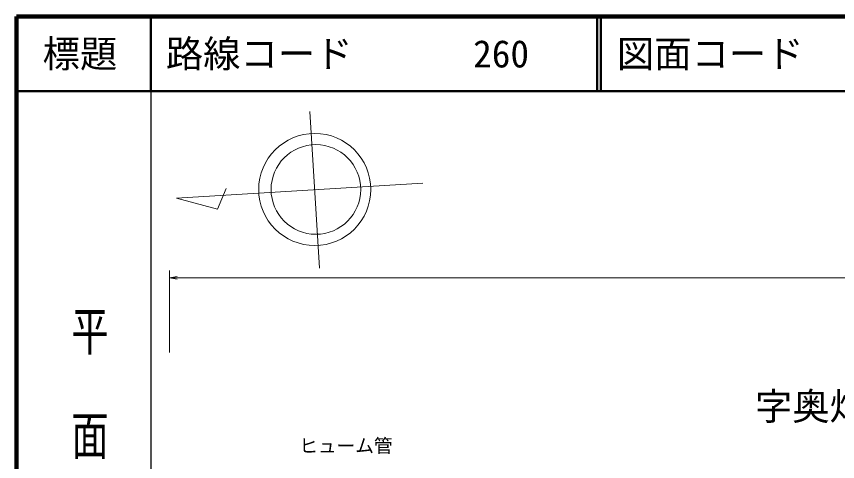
# Model space of a CAD drawing. Units: millimetres at full size, sheet at 1:1000; details may follow other scales. Extents: x 40000 to 680000, y 20000 to 380000.
# Drawn here: x 40000 to 149925, y 320397 to 380000 of the extents above; entities that cross this region are included whole.
import ezdxf
from ezdxf.enums import TextEntityAlignment as Align

# ---------------------------------------------------------------- set-up
doc = ezdxf.new("R2010")
doc.units = ezdxf.units.MM
doc.header["$LTSCALE"] = 1000
for name, color, linetype, lineweight in [('M-BGD', 7, 'Continuous', 13), ('M-BMK-SRVR', 3, 'Continuous', 13), ('M-STR-HTXT', 7, 'Continuous', 13), ('M-TTL', 2, 'Continuous', 140), ('M-TTL-BAND', 7, 'Continuous', 25), ('M-TTL-LINE', 7, 'Continuous', 50)]:
    doc.layers.add(name, color=color, linetype=linetype, lineweight=lineweight)
doc.layers.add('M-BMK-HTXT', color=7, linetype='Continuous')
doc.layers.add('M-TTL-TXT', color=7, linetype='Continuous')
doc.styles.add('@ＭＳ ゴシック', font='')
doc.styles.add('ＭＳ ゴシック', font='')
doc.styles.get('@ＭＳ ゴシック').set_extended_font_data('@MS Gothic')
doc.styles.get('ＭＳ ゴシック').set_extended_font_data('MS Gothic')

# ---------------------------------------------------------------- blocks, each defined once
blk = doc.blocks.new('open_arrow')
at = {"color": 0, "linetype": 'Continuous', "lineweight": -2}
blk.add_lwpolyline([(7.5, 1.25), (0, 0), (7.5, -1.25)], dxfattribs=at)

msp = doc.modelspace()

# ---------------------------------------------------------------- linework, layer by layer
at = {"layer": 'M-BGD'}
for p, q in [((60500, 335000), (60500, 346000)), ((60500, 345000), (303000, 345000))]:
    msp.add_line(p, q, dxfattribs=at)
at = {"layer": 'M-BMK-SRVR'}
for p, q in [((80573, 346304), (79300, 367267)), ((94411, 357665), (61440, 355663)), ((66912, 354186), (68093, 356944)), ((61440, 355663), (66912, 354186))]:
    msp.add_line(p, q, dxfattribs=at)
for centre, radius in [((79934, 356828), 7501), ((80092, 356829), 6000)]:
    msp.add_circle(centre, radius, dxfattribs=at)
at = {"layer": 'M-TTL'}
for p, q in [((40000, 380000), (40000, 20000)), ((680000, 380000), (40000, 380000))]:
    msp.add_line(p, q, dxfattribs=at)
at = {"layer": 'M-TTL-BAND'}
msp.add_line((58000, 370000), (58000, 20000), dxfattribs=at)
at = {"layer": 'M-TTL-LINE'}
for p, q in [((58000, 380000), (58000, 370000)), ((117750, 380000), (117750, 370000)), ((118250, 380000), (118250, 370000)), ((40000, 370000), (680000, 370000))]:
    msp.add_line(p, q, dxfattribs=at)

# ---------------------------------------------------------------- block references
at = {"layer": 'M-BGD', "xscale": 133, "yscale": 133}
msp.add_blockref('open_arrow', (60500, 345000), dxfattribs=at)

# ---------------------------------------------------------------- texts
at = {"layer": 'M-BMK-HTXT', "style": 'ＭＳ ゴシック'}
msp.add_text('字奥畑', height=3666, dxfattribs=at).set_placement((146363, 327796), align=Align.MIDDLE_CENTER)
at = {"layer": 'M-STR-HTXT', "style": 'ＭＳ ゴシック'}
msp.add_text('ヒューム管', height=1833, dxfattribs=at).set_placement((84109, 321056), align=Align.BOTTOM_CENTER)
at = {"layer": 'M-TTL-BAND', "style": '@ＭＳ ゴシック', "width": 1.4}
msp.add_text('平  面  図', height=3666, rotation=270, dxfattribs=at).set_placement((49777, 306475), align=Align.MIDDLE_RIGHT)
at = {"layer": 'M-TTL-TXT', "style": 'ＭＳ ゴシック'}
msp.add_text('標題', height=3666, dxfattribs=at).set_placement((48500, 375000), align=Align.MIDDLE_CENTER)
for s, p in [('路線コード', (60000, 375000)), ('図面コード', (120380, 375000)), ('260', (101142, 375000))]:
    msp.add_text(s, height=3666, dxfattribs=at).set_placement(p, align=Align.MIDDLE_LEFT)

doc.saveas('drawing.dxf')
